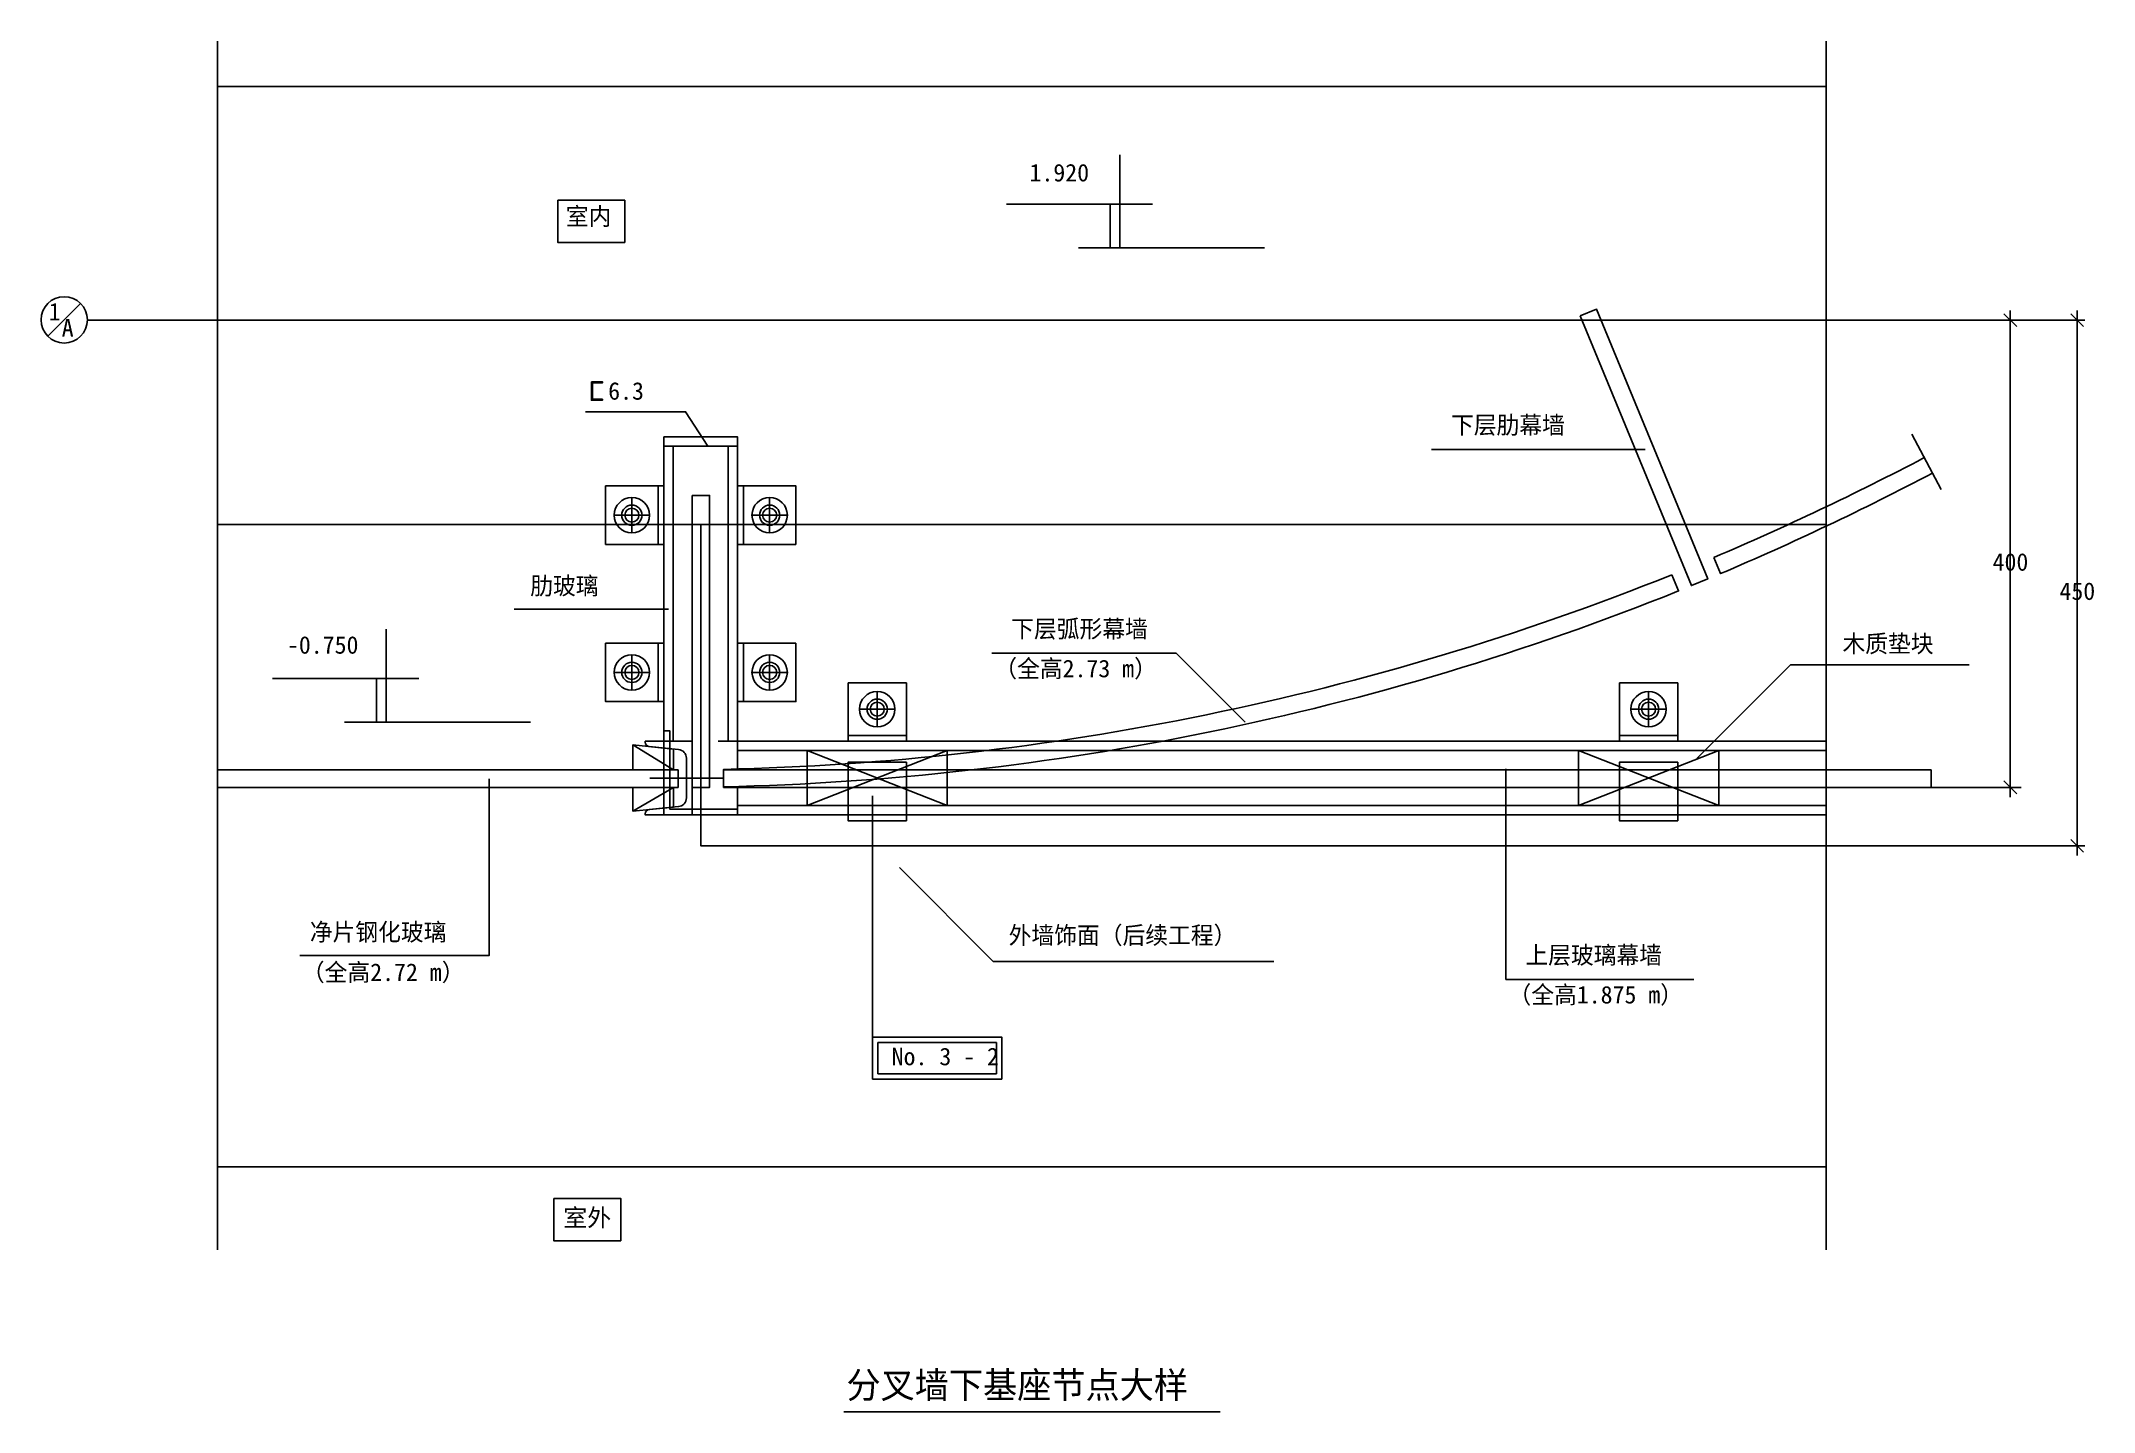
# Model space of a CAD drawing. Header units: metres. Extents: x 2559 to 4317, y 3311 to 4485.
import ezdxf

# ---------------------------------------------------------------- set-up
doc = ezdxf.new("R2010")
doc.units = ezdxf.units.M

# ---------------------------------------------------------------- blocks, each defined once
blk = doc.blocks.new('DI')
blk.add_line((-75.14, -0.07), (75.51, -0.07))
at = {"color": 3}
blk.add_lwpolyline([(-50.01, -50.01), (50.01, 50.01)], dxfattribs=at)

msp = doc.modelspace()

# ---------------------------------------------------------------- linework, layer by layer
for p, q in [((2710.07, 4484.62), (2710.07, 3449.81)), ((4087.65, 4484.62), (4087.65, 3449.81)), ((3482.89, 4307.31), (3482.89, 4387.31)), ((3385.75, 4345.11), (3510.85, 4345.11)), ((3447.41, 4307.74), (3606.61, 4307.74)), ((2564.82, 4231.94), (2592.87, 4259.99)), ((2598.67, 4245.73), (4170.98, 4245.73)), ((4059.83, 4245.73), (4246.69, 4245.73)), ((4088.28, 4245.73), (4309.19, 4245.73)), ((4245.44, 4245.73), (4245.44, 3845.73)), ((4302.72, 4245.73), (4302.72, 3795.73)), ((3092.48, 4145.73), (3155.48, 4145.73)), ((3092.48, 4137.73), (3155.48, 4137.73)), ((3932.75, 4135.1), (3749.74, 4135.1)), ((4186.23, 4100.79), (4161.09, 4148.21)), ((3080.13, 4078.73), (3049.83, 4078.73)), ((3064.98, 4063.63), (3064.98, 4093.93)), ((3167.83, 4078.73), (3198.13, 4078.73)), ((3182.98, 4063.63), (3182.98, 4093.93)), ((3096.42, 3998.37), (2964.16, 3998.37)), ((2854.44, 3901.12), (2854.44, 3981.12)), ((3064.98, 3959.26), (3064.98, 3928.96)), ((3182.98, 3959.26), (3182.98, 3928.96)), ((2757.3, 3938.92), (2882.41, 3938.92)), ((3080.13, 3944.16), (3049.83, 3944.16)), ((3167.83, 3944.16), (3198.13, 3944.16)), ((3275.08, 3897.51), (3275.08, 3927.81)), ((3935.7, 3897.51), (3935.7, 3927.81)), ((3259.97, 3912.66), (3290.28, 3912.66)), ((3920.6, 3912.66), (3950.9, 3912.66)), ((2818.97, 3901.54), (2978.17, 3901.54)), ((3100.68, 3878.5), (3065.67, 3882)), ((3065.67, 3882), (3100.68, 3860.73)), ((3155.48, 3877.16), (3155.48, 3860.73)), ((3080.48, 3853.66), (3143.48, 3853.66)), ((3065.67, 3825.32), (3100.68, 3845.73)), ((3155.48, 3845.73), (3155.48, 3830.16)), ((3271.11, 3838.42), (3271.11, 3595.94)), ((4141.49, 3845.73), (4254.88, 3845.73)), ((3076.48, 3822.16), (3076.48, 3823.01)), ((3076.48, 3822.16), (3076.48, 3822.16)), ((3155.48, 3830.16), (4087.65, 3830.16)), ((3155.48, 3822.16), (4087.65, 3822.16)), ((4088.28, 3795.73), (4309.19, 3795.73)), ((3275.61, 3627.44), (3377.18, 3627.44)), ((3275.61, 3600.44), (3275.61, 3627.44)), ((3377.18, 3627.44), (3377.18, 3600.44)), ((3377.18, 3600.44), (3275.61, 3600.44)), ((2710.07, 3520.73), (4087.65, 3520.73)), ((3246.44, 3311.05), (3568.74, 3311.05))]:
    msp.add_line(p, q)
for points in [[(2710.07, 4445.73), (4087.65, 4445.73)], [(3474.61, 4307.31), (3474.61, 4345.11)], [(3025.15, 4167.24), (3110.93, 4167.24), (3130.16, 4137.73)], [(3092.48, 3885.16), (3092.48, 4145.73), (3155.48, 4145.73), (3155.48, 3885.16), (3138.98, 3885.16)], [(4087.65, 4070.73), (2710.07, 4070.73)], [(2710.07, 4070.73), (3123.98, 4070.73), (3123.98, 3795.73), (4087.65, 3795.73)], [(3590.14, 3901.48), (3531.03, 3960.59), (3373.11, 3960.59)], [(2846.16, 3901.12), (2846.16, 3938.92)], [(3977.01, 3870.3), (4057.31, 3950.59), (4210.16, 3950.59)], [(3155.48, 3827.16), (3097.48, 3827.16), (3097.48, 3894.24), (3092.48, 3894.24), (3092.48, 3822.16), (3155.48, 3822.16)], [(3215.08, 3877.16), (3215.08, 3830.16), (3335.08, 3877.16), (3335.08, 3830.16), (3215.08, 3877.16)], [(3875.7, 3877.16), (3875.7, 3830.16), (3995.7, 3877.16), (3995.7, 3830.16), (3875.7, 3877.16)], [(2710.07, 3845.73), (3104.48, 3845.73), (3104.48, 3860.73), (2710.07, 3860.73)], [(2780.63, 3701.89), (2942.81, 3701.89), (2942.81, 3853.13)], [(3813.43, 3861.59), (3813.43, 3681.32), (3974.37, 3681.32)], [(3262.87, 3845.73), (4087.65, 3845.73)], [(3294.14, 3777.02), (3374.43, 3696.73), (3614.84, 3696.73)]]:
    msp.add_lwpolyline(points)
for points in [[(3001.5, 4348.4), (3058.88, 4348.4), (3058.88, 4312.22), (3001.5, 4312.22)], [(3877.1, 4249.54), (3890.97, 4255.25), (3986.28, 4024.13), (3972.41, 4018.42)], [(3030.37, 4192.94), (3039.68, 4192.94), (3039.68, 4192.04), (3031.27, 4192.04), (3031.27, 4178.03), (3039.68, 4178.03), (3039.68, 4177.13), (3030.37, 4177.13)], [(3100.48, 3885.16), (3092.48, 3885.16), (3092.48, 4137.73), (3100.48, 4137.73)], [(3155.48, 3885.16), (3147.48, 3885.16), (3147.48, 4137.73), (3155.48, 4137.73)], [(3042.48, 4053.73), (3092.48, 4053.73), (3092.48, 4103.73), (3042.48, 4103.73)], [(3092.48, 4053.73), (3087.48, 4053.73), (3087.48, 4103.73), (3092.48, 4103.73)], [(3205.48, 4053.73), (3155.48, 4053.73), (3155.48, 4103.73), (3205.48, 4103.73)], [(3155.48, 4053.73), (3160.48, 4053.73), (3160.48, 4103.73), (3155.48, 4103.73)], [(3116.48, 4095.73), (3131.48, 4095.73), (3131.48, 3845.73), (3116.48, 3845.73)], [(3042.48, 3969.16), (3092.48, 3969.16), (3092.48, 3919.16), (3042.48, 3919.16)], [(3092.48, 3969.16), (3087.48, 3969.16), (3087.48, 3919.16), (3092.48, 3919.16)], [(3205.48, 3969.16), (3155.48, 3969.16), (3155.48, 3919.16), (3205.48, 3919.16)], [(3155.48, 3969.16), (3160.48, 3969.16), (3160.48, 3919.16), (3155.48, 3919.16)], [(3250.08, 3935.16), (3250.08, 3885.16), (3300.08, 3885.16), (3300.08, 3935.16)], [(3910.7, 3935.16), (3910.7, 3885.16), (3960.7, 3885.16), (3960.7, 3935.16)], [(3250.08, 3885.16), (3250.08, 3890.16), (3300.08, 3890.16), (3300.08, 3885.16)], [(3910.7, 3885.16), (3910.7, 3890.16), (3960.7, 3890.16), (3960.7, 3885.16)], [(3065.67, 3882), (3100.68, 3878.5), (3100.68, 3860.73), (3065.67, 3860.73)], [(4087.65, 3877.16), (3155.48, 3877.16), (3155.48, 3885.16), (4087.65, 3885.16)], [(3215.08, 3830.16), (3335.08, 3830.16), (3335.08, 3877.16), (3215.08, 3877.16)], [(3875.7, 3830.16), (3995.7, 3830.16), (3995.7, 3877.16), (3875.7, 3877.16)], [(3143.48, 3845.73), (4177.64, 3845.73), (4177.64, 3860.73), (3143.48, 3860.73)], [(3250.08, 3817.16), (3250.08, 3867.16), (3300.08, 3867.16), (3300.08, 3817.16)], [(3910.7, 3817.16), (3910.7, 3867.16), (3960.7, 3867.16), (3960.7, 3817.16)], [(3065.67, 3825.32), (3100.68, 3828.82), (3100.68, 3845.73), (3065.67, 3845.73)], [(3155.48, 3822.16), (4087.65, 3822.16), (4087.65, 3830.16), (3155.48, 3830.16)], [(3250.08, 3822.16), (3250.08, 3817.16), (3300.08, 3817.16), (3300.08, 3822.16)], [(3910.7, 3822.16), (3910.7, 3817.16), (3960.7, 3817.16), (3960.7, 3822.16)], [(3271.11, 3631.94), (3381.68, 3631.94), (3381.68, 3595.94), (3271.11, 3595.94)], [(2998.02, 3493.78), (3055.4, 3493.78), (3055.4, 3457.6), (2998.02, 3457.6)]]:
    msp.add_lwpolyline(points, close=True)
for points in [[(4171.81, 4127.99, -0.02), (3991.65, 4042.58)], [(3991.65, 4042.58), (3997.37, 4028.71, 0.02), (4178.84, 4114.74, 0.02)], [(3955.6, 4027.71), (3961.32, 4013.84, -0.09), (3143.48, 3846.16), (3143.48, 3861.16, 0.09), (3955.6, 4027.71)]]:
    msp.add_lwpolyline(points, format="xyb")
msp.add_lwpolyline([(3111.68, 3870.61), (3111.68, 3836.71, -0.39), (3104.93, 3829.25), (3079.86, 3826.74, 0.39), (3076.48, 3823.01), (3076.48, 3822.16), (3116.48, 3822.16), (3116.48, 3885.16), (3076.48, 3885.16), (3076.48, 3884.32, 0.39), (3079.86, 3880.58), (3104.93, 3878.08, -0.39), (3111.68, 3870.61)], format="xyb", close=True)
for centre, radius in [((2578.84, 4245.97), 19.83), ((3064.98, 4078.73), 15.15), ((3064.98, 4078.73), 8.67), ((3064.98, 4078.73), 6), ((3182.98, 4078.73), 15.15), ((3182.98, 4078.73), 8.67), ((3182.98, 4078.73), 6), ((3064.98, 3944.16), 15.15), ((3182.98, 3944.16), 15.15), ((3064.98, 3944.16), 8.67), ((3064.98, 3944.16), 6), ((3182.98, 3944.16), 8.67), ((3182.98, 3944.16), 6), ((3275.08, 3912.66), 15.15), ((3275.08, 3912.66), 8.67), ((3935.7, 3912.66), 15.15), ((3935.7, 3912.66), 8.67), ((3275.08, 3912.66), 6), ((3935.7, 3912.66), 6)]:
    msp.add_circle(centre, radius)

# ---------------------------------------------------------------- block references
at = {"xscale": 0.11, "yscale": 0.11, "zscale": 0.11, "rotation": 90}
for p in [(4245.44, 4245.73), (4302.72, 4245.73), (4245.44, 3845.73), (4302.72, 3795.73)]:
    msp.add_blockref('DI', p, dxfattribs=at)

# ---------------------------------------------------------------- texts
for s, height, p in [('1', 15, (2565.49, 4245.45)), ('A', 15, (2576.7, 4231.65)), ('6.3', 15, (3044.68, 4177.6)), ('No. 3 - 2', 15, (3287.47, 3607.83, 3)), ('分叉墙下基座节点大样', 22.5, (3248.74, 3322.78))]:
    msp.add_text(s, height=height).set_placement(p)
at = {"char_height": 15, "attachment_point": 1}
for s, insert in [('1.920', (3405.51, 4379.48)), ('室内', (3008.42, 4342.12)), ('下层肋幕墙', (3766.47, 4163.45)), ('400', (4230.26, 4046.21)), ('肋玻璃', (2977.96, 4025.78)), ('450', (4287.54, 4021.21)), ('下层弧形幕墙', (3389.84, 3988.94)), ('-0.750', (2769.6, 3975.16)), ('木质垫块', (4101.72, 3976.26)), ('（全高2.73 m）', (3375.38, 3954.99)), ('净片钢化玻璃', (2789.17, 3729.44)), ('外墙饰面（后续工程）', (3387.65, 3726.68)), ('上层玻璃幕墙', (3830.16, 3709.67)), ('（全高2.72 m）', (2782.38, 3694.98)), ('（全高1.875 m）', (3815.7, 3675.72)), ('{\\f宋体|b0|i0|c134|p2;室外}', (3006.32, 3484.88))]:
    msp.add_mtext(s, dxfattribs=dict(at, insert=insert))

doc.saveas('drawing.dxf')
